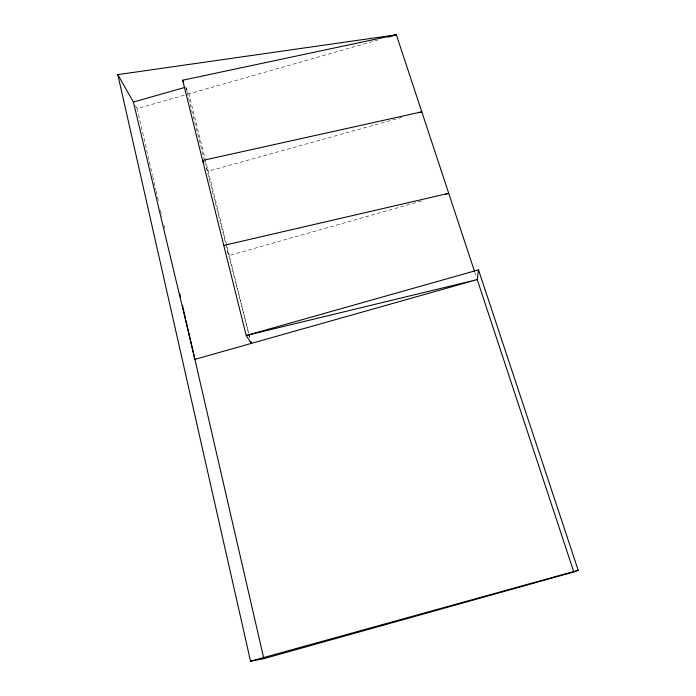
<?xml version="1.0" encoding="UTF-8"?>
<svg xmlns="http://www.w3.org/2000/svg" width="696" height="696" viewBox="0 0 696 696"><rect width="100%" height="100%" fill="white"/><g stroke="black" fill="none" stroke-linecap="round" stroke-linejoin="round"><path stroke-width="0.52" stroke-dasharray="3.48 2.61" d="M135.537 105.818L137.129 108.628L186.815 94.482M185.815 87.148L188.886 93.89L377.589 40.142M421.55 201.014L229.271 255.484L226.844 251.03M401.914 117.38L208.208 171.233L206.373 167.684M474.846 272.406L475.864 275.486M186.076 88.192L186.876 91.324M187.146 92.377L204.502 160.358M204.772 161.411L225.695 243.339M225.956 244.383L248.585 333.01L188.886 93.89M248.855 334.054L250.186 339.256M248.89 334.002L250.203 339.239M137.129 108.628L152.485 175.27M152.728 176.332L155.895 190.086M156.139 191.139L158.575 201.718M160.532 210.183L161.994 216.534M163.943 224.991L164.674 228.166"/><path stroke-width="1.04" d="M388.02 37.175L396.355 34.8L182.656 80.223L246.201 335.498L478.509 269.865L477.221 279.592L573.808 571.973L263.854 658.66L250.543 661.2L117.798 74.62L396.355 34.8L474.507 271.379M573.808 571.973L578.202 570.285L478.509 269.865M117.798 74.62L133.406 102.068L184.779 87.435M445.588 194.201L448.72 193.314L223.773 245.41M418.67 112.726L421.811 111.847L202.632 160.454L203.571 162.264M250.543 661.2L578.202 570.285M250.725 341.336L251.247 343.424L246.201 335.498L477.221 279.592L194.897 359.345L133.406 102.068M182.656 80.223L183.561 82.198M250.717 341.345L251.247 343.424M179.786 293.755L180.516 296.931M182.465 305.396L185.388 318.089M185.876 320.204L263.854 658.66"/></g></svg>
